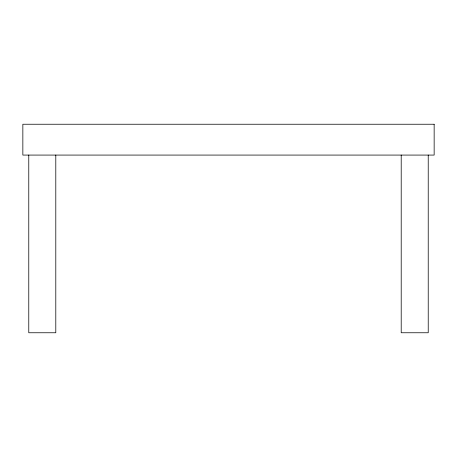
<?xml version="1.0" encoding="UTF-8"?>
<svg xmlns="http://www.w3.org/2000/svg" width="457" height="457" viewBox="0 0 457 457"><rect width="100%" height="100%" fill="white"/><g stroke="black" fill="none" stroke-linecap="round" stroke-linejoin="round"><path stroke-width="0.69" d="M428.226 155.077L428.226 332.759L401.206 332.759L401.206 155.077M55.794 155.077L55.794 332.759L28.774 332.759L28.774 155.077M434.15 124.241L22.85 124.241L22.85 155.077L434.15 155.077L434.15 124.241"/></g></svg>
